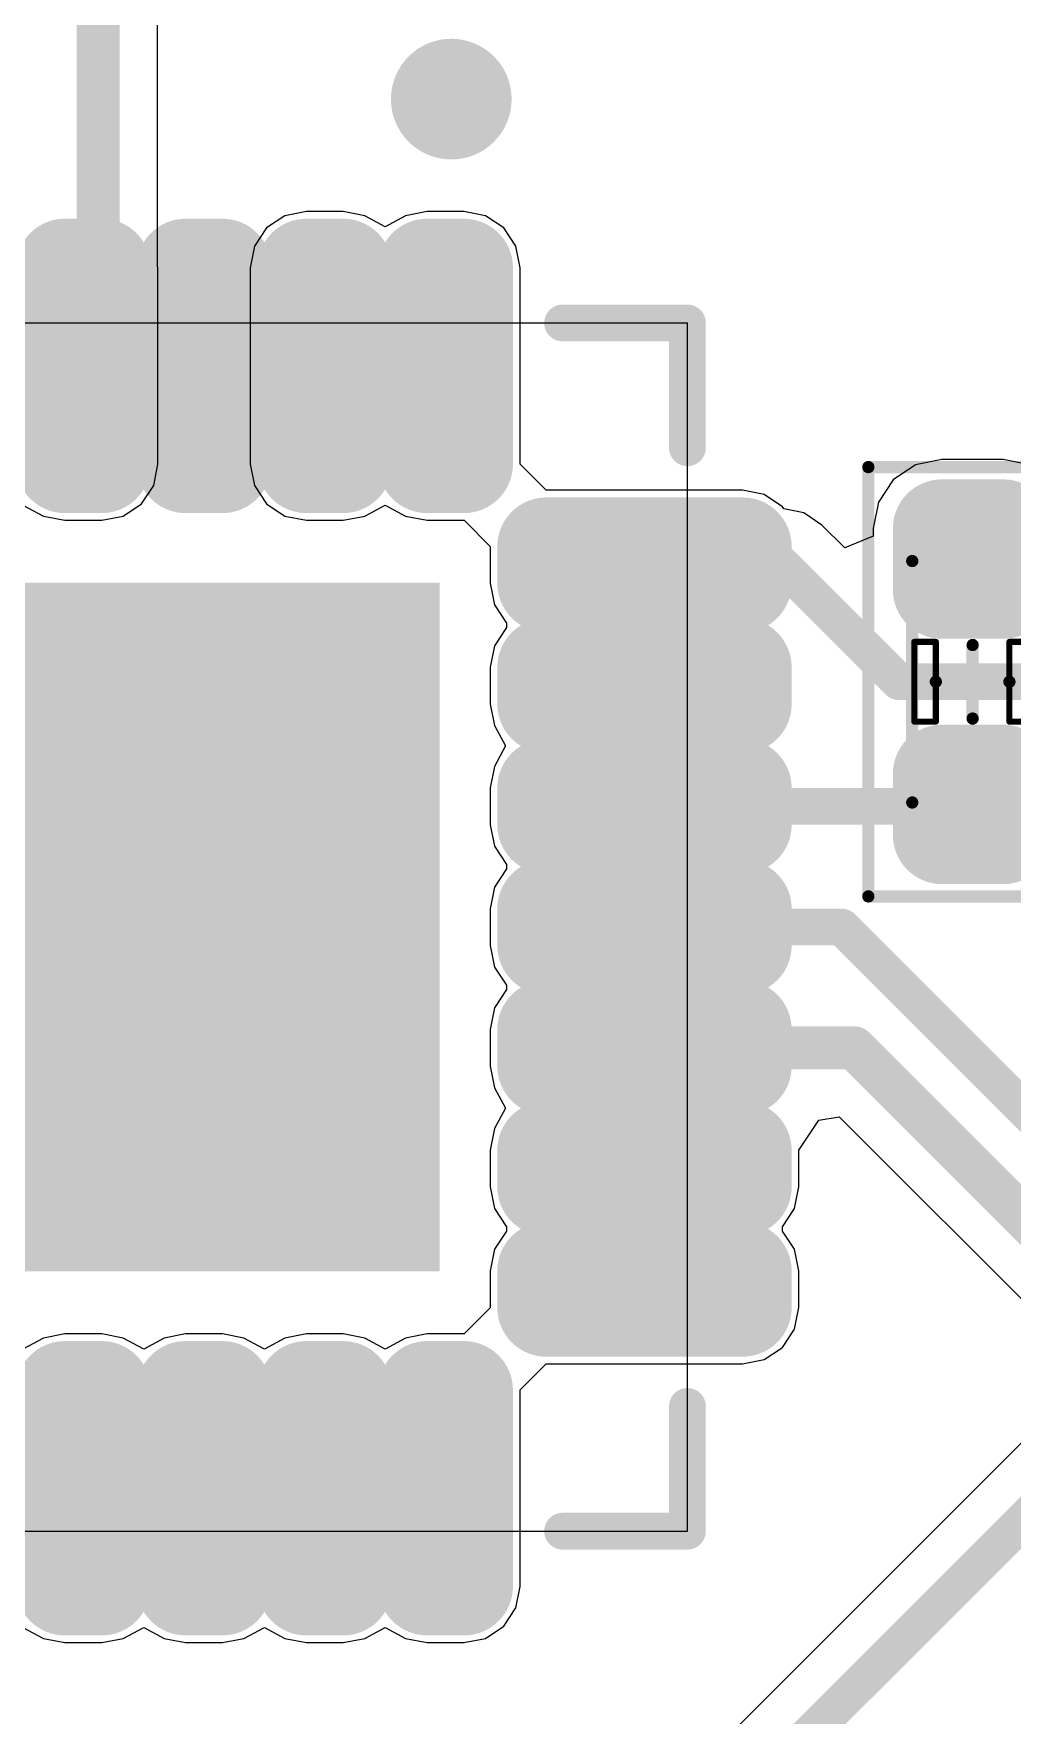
# Model space of a CAD drawing. Header units: millimetres. Extents: x -14 to 86, y -29 to 39.
# Drawn here: x 21.38 to 25.44, y 20.36 to 27.32 of the extents above; entities that cross this region are included whole.
import ezdxf

# ---------------------------------------------------------------- set-up
doc = ezdxf.new("R2010")
doc.units = ezdxf.units.MM
for name, color, linetype in [('BottomLayer', 5, 'Continuous'), ('Mechanical1', 6, 'Continuous'), ('Mechanical13', 56, 'Continuous'), ('Mechanical14', 56, 'Continuous'), ('MultiLayer', 9, 'Continuous'), ('TopLayer', 1, 'Continuous'), ('TopOverlay', 2, 'Continuous'), ('TopPaste', 8, 'Continuous'), ('TopSolder', 216, 'Continuous'), ('ViaHoleLayer', 16, 'Continuous')]:
    doc.layers.add(name, color=color, linetype=linetype)

# ---------------------------------------------------------------- blocks, each defined once
blk = doc.blocks.new('RES_0402_12')
at = {"layer": 'Mechanical13', "const_width": 0.0508}
for points in [[(0.5, 0.25), (-0.5, 0.25)], [(-0.5, -0.25), (-0.5, 0.25)], [(0.5, -0.25), (0.5, 0.25)], [(0, -0.1524), (0, 0.1524)], [(0.1525, 0.0001), (-0.1523, 0.0001)], [(0.5, -0.25), (-0.5, -0.25)]]:
    blk.add_lwpolyline(points, dxfattribs=at)
at = {"layer": 'Mechanical13', "const_width": 0.0254}
for points in [[(-0.5127, 0.25, 1), (-0.4873, 0.25, 1)], [(-0.5127, 0.25, 1), (-0.4873, 0.25, 1)], [(0.4873, 0.25, 1), (0.5127, 0.25, 1)], [(0.4873, 0.25, 1), (0.5127, 0.25, 1)], [(-0.0127, 0.1524, 1), (0.0127, 0.1524, 1)], [(-0.165, 0.0001, 1), (-0.1396, 0.0001, 1)], [(0.1398, 0.0001, 1), (0.1652, 0.0001, 1)], [(-0.0127, -0.1524, 1), (0.0127, -0.1524, 1)], [(-0.5127, -0.25, 1), (-0.4873, -0.25, 1)], [(-0.5127, -0.25, 1), (-0.4873, -0.25, 1)], [(0.4873, -0.25, 1), (0.5127, -0.25, 1)], [(0.4873, -0.25, 1), (0.5127, -0.25, 1)]]:
    blk.add_lwpolyline(points, format="xyb", close=True, dxfattribs=at)
at = {"layer": 'Mechanical14', "const_width": 0.0508}
for points in [[(0.889, 0.4318), (-0.889, 0.4318)], [(-0.889, -0.4318), (-0.889, 0.4318)], [(0.889, -0.4318), (0.889, 0.4318)], [(0.889, -0.4318), (-0.889, -0.4318)]]:
    blk.add_lwpolyline(points, dxfattribs=at)
at = {"layer": 'Mechanical14', "const_width": 0.0254}
for points in [[(-0.9017, 0.4318, 1), (-0.8763, 0.4318, 1)], [(-0.9017, 0.4318, 1), (-0.8763, 0.4318, 1)], [(0.8763, 0.4318, 1), (0.9017, 0.4318, 1)], [(0.8763, 0.4318, 1), (0.9017, 0.4318, 1)], [(-0.9017, -0.4318, 1), (-0.8763, -0.4318, 1)], [(-0.9017, -0.4318, 1), (-0.8763, -0.4318, 1)], [(0.8763, -0.4318, 1), (0.9017, -0.4318, 1)], [(0.8763, -0.4318, 1), (0.9017, -0.4318, 1)]]:
    blk.add_lwpolyline(points, format="xyb", close=True, dxfattribs=at)
at = {"layer": 'TopLayer', "const_width": 0.127}
for points in [[(-0.6985, 0.127, 1), (-0.5715, 0.127, 1)], [(-0.4445, 0.127, 1), (-0.3175, 0.127, 1)], [(0.3175, 0.127, 1), (0.4445, 0.127, 1)], [(0.5715, 0.127, 1), (0.6985, 0.127, 1)], [(-0.6985, -0.127, 1), (-0.5715, -0.127, 1)], [(-0.4445, -0.127, 1), (-0.3175, -0.127, 1)], [(0.3175, -0.127, 1), (0.4445, -0.127, 1)], [(0.5715, -0.127, 1), (0.6985, -0.127, 1)]]:
    blk.add_lwpolyline(points, format="xyb", close=True, dxfattribs=at)
at = {"layer": 'TopLayer'}
for points in [[(-0.381, -0.254), (-0.381, 0.254), (-0.635, -0.254), (-0.635, 0.254)], [(0.635, -0.254), (0.635, 0.254), (0.381, -0.254), (0.381, 0.254)], [(-0.254, -0.127), (-0.254, 0.127), (-0.762, -0.127), (-0.762, 0.127)], [(0.762, -0.127), (0.762, 0.127), (0.254, -0.127), (0.254, 0.127)]]:
    blk.add_solid(points, dxfattribs=at)
at = {"layer": 'TopOverlay'}
for p, q in [((-0.1651, 0.1524), (-0.1651, 0.2413)), ((-0.1651, 0.2413), (0.1651, 0.2413)), ((0.1651, 0.2413), (0.1651, 0.1524)), ((0.1651, 0.1524), (-0.1651, 0.1524)), ((-0.1651, -0.2413), (-0.1651, -0.1524)), ((-0.1651, -0.1524), (0.1651, -0.1524)), ((0.1651, -0.1524), (0.1651, -0.2413)), ((0.1651, -0.2413), (-0.1651, -0.2413))]:
    blk.add_line(p, q, dxfattribs=at)
at = {"layer": 'TopOverlay', "const_width": 0.0254}
for points in [[(0.1651, 0.2413), (-0.1651, 0.2413)], [(-0.1651, 0.1524), (-0.1651, 0.2413)], [(0.1651, 0.1524), (0.1651, 0.2413)], [(0.1651, 0.1524), (-0.1651, 0.1524)], [(0.1651, -0.1524), (-0.1651, -0.1524)], [(-0.1651, -0.2413), (-0.1651, -0.1524)], [(0.1651, -0.2413), (0.1651, -0.1524)], [(0.1651, -0.2413), (-0.1651, -0.2413)]]:
    blk.add_lwpolyline(points, dxfattribs=at)
at = {"layer": 'TopOverlay', "const_width": 0.0127}
for points in [[(-0.1714, 0.2413, 1), (-0.1588, 0.2413, 1)], [(-0.1714, 0.2413, 1), (-0.1588, 0.2413, 1)], [(0.1588, 0.2413, 1), (0.1714, 0.2413, 1)], [(0.1588, 0.2413, 1), (0.1714, 0.2413, 1)], [(-0.1714, 0.1524, 1), (-0.1588, 0.1524, 1)], [(-0.1714, 0.1524, 1), (-0.1588, 0.1524, 1)], [(0.1588, 0.1524, 1), (0.1714, 0.1524, 1)], [(0.1588, 0.1524, 1), (0.1714, 0.1524, 1)], [(-0.1714, -0.1524, 1), (-0.1587, -0.1524, 1)], [(-0.1714, -0.1524, 1), (-0.1587, -0.1524, 1)], [(0.1587, -0.1524, 1), (0.1714, -0.1524, 1)], [(0.1587, -0.1524, 1), (0.1714, -0.1524, 1)], [(-0.1714, -0.2413, 1), (-0.1588, -0.2413, 1)], [(-0.1714, -0.2413, 1), (-0.1588, -0.2413, 1)], [(0.1588, -0.2413, 1), (0.1714, -0.2413, 1)], [(0.1588, -0.2413, 1), (0.1714, -0.2413, 1)]]:
    blk.add_lwpolyline(points, format="xyb", close=True, dxfattribs=at)
at = {"layer": 'TopPaste', "const_width": 0.127}
for points in [[(-0.6985, 0.127, 1), (-0.5715, 0.127, 1)], [(-0.4445, 0.127, 1), (-0.3175, 0.127, 1)], [(0.3175, 0.127, 1), (0.4445, 0.127, 1)], [(0.5715, 0.127, 1), (0.6985, 0.127, 1)], [(-0.6985, -0.127, 1), (-0.5715, -0.127, 1)], [(-0.4445, -0.127, 1), (-0.3175, -0.127, 1)], [(0.3175, -0.127, 1), (0.4445, -0.127, 1)], [(0.5715, -0.127, 1), (0.6985, -0.127, 1)]]:
    blk.add_lwpolyline(points, format="xyb", close=True, dxfattribs=at)
at = {"layer": 'TopPaste'}
for points in [[(-0.381, -0.254), (-0.381, 0.254), (-0.635, -0.254), (-0.635, 0.254)], [(0.635, -0.254), (0.635, 0.254), (0.381, -0.254), (0.381, 0.254)], [(-0.254, -0.127), (-0.254, 0.127), (-0.762, -0.127), (-0.762, 0.127)], [(0.762, -0.127), (0.762, 0.127), (0.254, -0.127), (0.254, 0.127)]]:
    blk.add_solid(points, dxfattribs=at)
at = {"layer": 'TopSolder', "const_width": 0.2032}
for points in [[(-0.7366, 0.127, 1), (-0.5334, 0.127, 1)], [(-0.4826, 0.127, 1), (-0.2794, 0.127, 1)], [(0.2794, 0.127, 1), (0.4826, 0.127, 1)], [(0.5334, 0.127, 1), (0.7366, 0.127, 1)], [(-0.7366, -0.127, 1), (-0.5334, -0.127, 1)], [(-0.4826, -0.127, 1), (-0.2794, -0.127, 1)], [(0.2794, -0.127, 1), (0.4826, -0.127, 1)], [(0.5334, -0.127, 1), (0.7366, -0.127, 1)]]:
    blk.add_lwpolyline(points, format="xyb", close=True, dxfattribs=at)
at = {"layer": 'TopSolder'}
for points in [[(-0.381, -0.3302), (-0.381, 0.3302), (-0.635, -0.3302), (-0.635, 0.3302)], [(0.635, -0.3302), (0.635, 0.3302), (0.381, -0.3302), (0.381, 0.3302)], [(-0.1778, -0.127), (-0.1778, 0.127), (-0.8382, -0.127), (-0.8382, 0.127)], [(0.8382, -0.127), (0.8382, 0.127), (0.1778, -0.127), (0.1778, 0.127)]]:
    blk.add_solid(points, dxfattribs=at)
blk = doc.blocks.new('QFN_28_19')
at = {"layer": 'Mechanical1'}
for points in [[(2.5019, 2.5019), (-2.5019, 2.5019)], [(-2.5019, -2.5019), (-2.5019, 2.5019)], [(-1.3476, 2.5019), (-1.6524, 2.5019)], [(-1.3476, 2.5019), (-1.6524, 2.5019)], [(-0.8476, 2.5019), (-1.1524, 2.5019)], [(-0.8476, 2.5019), (-1.1524, 2.5019)], [(-0.3476, 2.5019), (-0.6524, 2.5019)], [(-0.3476, 2.5019), (-0.6524, 2.5019)], [(0.1524, 2.5019), (-0.1524, 2.5019)], [(0.1524, 2.5019), (-0.1524, 2.5019)], [(0.6524, 2.5019), (0.3476, 2.5019)], [(0.6524, 2.5019), (0.3476, 2.5019)], [(1.1524, 2.5019), (0.8476, 2.5019)], [(1.1524, 2.5019), (0.8476, 2.5019)], [(1.6524, 2.5019), (1.3476, 2.5019)], [(1.6524, 2.5019), (1.3476, 2.5019)], [(2.5019, -2.5019), (2.5019, 2.5019)], [(-2.5019, 1.3476), (-2.5019, 1.6524)], [(-2.5019, 1.3476), (-2.5019, 1.6524)], [(2.5019, 1.3476), (2.5019, 1.6524)], [(2.5019, 1.3476), (2.5019, 1.6524)], [(-2.5019, 0.8476), (-2.5019, 1.1524)], [(-2.5019, 0.8476), (-2.5019, 1.1524)], [(2.5019, 0.8476), (2.5019, 1.1524)], [(2.5019, 0.8476), (2.5019, 1.1524)], [(-2.5019, 0.3476), (-2.5019, 0.6524)], [(-2.5019, 0.3476), (-2.5019, 0.6524)], [(2.5019, 0.3476), (2.5019, 0.6524)], [(2.5019, 0.3476), (2.5019, 0.6524)], [(-2.5019, -0.1524), (-2.5019, 0.1524)], [(-2.5019, -0.1524), (-2.5019, 0.1524)], [(2.5019, -0.1524), (2.5019, 0.1524)], [(2.5019, -0.1524), (2.5019, 0.1524)]]:
    blk.add_lwpolyline(points, dxfattribs=at)
for points in [[(-2.5019, 2.5019, 1), (-2.5019, 2.5019, 1)], [(-2.5019, 2.5019, 1), (-2.5019, 2.5019, 1)], [(-1.6524, 2.5019, 1), (-1.6524, 2.5019, 1)], [(-1.6524, 2.5019, 1), (-1.6524, 2.5019, 1)], [(-1.3476, 2.5019, 1), (-1.3476, 2.5019, 1)], [(-1.3476, 2.5019, 1), (-1.3476, 2.5019, 1)], [(-1.1524, 2.5019, 1), (-1.1524, 2.5019, 1)], [(-1.1524, 2.5019, 1), (-1.1524, 2.5019, 1)], [(-0.8476, 2.5019, 1), (-0.8476, 2.5019, 1)], [(-0.8476, 2.5019, 1), (-0.8476, 2.5019, 1)], [(-0.6524, 2.5019, 1), (-0.6524, 2.5019, 1)], [(-0.6524, 2.5019, 1), (-0.6524, 2.5019, 1)], [(-0.3476, 2.5019, 1), (-0.3476, 2.5019, 1)], [(-0.3476, 2.5019, 1), (-0.3476, 2.5019, 1)], [(-0.1524, 2.5019, 1), (-0.1524, 2.5019, 1)], [(-0.1524, 2.5019, 1), (-0.1524, 2.5019, 1)], [(0.1524, 2.5019, 1), (0.1524, 2.5019, 1)], [(0.1524, 2.5019, 1), (0.1524, 2.5019, 1)], [(0.3476, 2.5019, 1), (0.3476, 2.5019, 1)], [(0.3476, 2.5019, 1), (0.3476, 2.5019, 1)], [(0.6524, 2.5019, 1), (0.6524, 2.5019, 1)], [(0.6524, 2.5019, 1), (0.6524, 2.5019, 1)], [(0.8476, 2.5019, 1), (0.8476, 2.5019, 1)], [(0.8476, 2.5019, 1), (0.8476, 2.5019, 1)], [(1.1524, 2.5019, 1), (1.1524, 2.5019, 1)], [(1.1524, 2.5019, 1), (1.1524, 2.5019, 1)], [(1.3476, 2.5019, 1), (1.3476, 2.5019, 1)], [(1.3476, 2.5019, 1), (1.3476, 2.5019, 1)], [(1.6524, 2.5019, 1), (1.6524, 2.5019, 1)], [(1.6524, 2.5019, 1), (1.6524, 2.5019, 1)], [(2.5019, 2.5019, 1), (2.5019, 2.5019, 1)], [(2.5019, 2.5019, 1), (2.5019, 2.5019, 1)], [(-2.5019, 1.6524, 1), (-2.5019, 1.6524, 1)], [(-2.5019, 1.6524, 1), (-2.5019, 1.6524, 1)], [(2.5019, 1.6524, 1), (2.5019, 1.6524, 1)], [(2.5019, 1.6524, 1), (2.5019, 1.6524, 1)], [(-2.5019, 1.3476, 1), (-2.5019, 1.3476, 1)], [(-2.5019, 1.3476, 1), (-2.5019, 1.3476, 1)], [(2.5019, 1.3476, 1), (2.5019, 1.3476, 1)], [(2.5019, 1.3476, 1), (2.5019, 1.3476, 1)], [(-2.5019, 1.1524, 1), (-2.5019, 1.1524, 1)], [(-2.5019, 1.1524, 1), (-2.5019, 1.1524, 1)], [(2.5019, 1.1524, 1), (2.5019, 1.1524, 1)], [(2.5019, 1.1524, 1), (2.5019, 1.1524, 1)], [(-2.5019, 0.8476, 1), (-2.5019, 0.8476, 1)], [(-2.5019, 0.8476, 1), (-2.5019, 0.8476, 1)], [(2.5019, 0.8476, 1), (2.5019, 0.8476, 1)], [(2.5019, 0.8476, 1), (2.5019, 0.8476, 1)], [(-2.5019, 0.6524, 1), (-2.5019, 0.6524, 1)], [(-2.5019, 0.6524, 1), (-2.5019, 0.6524, 1)], [(2.5019, 0.6524, 1), (2.5019, 0.6524, 1)], [(2.5019, 0.6524, 1), (2.5019, 0.6524, 1)], [(-2.5019, 0.3476, 1), (-2.5019, 0.3476, 1)], [(-2.5019, 0.3476, 1), (-2.5019, 0.3476, 1)], [(2.5019, 0.3476, 1), (2.5019, 0.3476, 1)], [(2.5019, 0.3476, 1), (2.5019, 0.3476, 1)], [(-2.5019, 0.1524, 1), (-2.5019, 0.1524, 1)], [(-2.5019, 0.1524, 1), (-2.5019, 0.1524, 1)], [(2.5019, 0.1524, 1), (2.5019, 0.1524, 1)], [(2.5019, 0.1524, 1), (2.5019, 0.1524, 1)], [(-2.5019, -0.1524, 1), (-2.5019, -0.1524, 1)], [(-2.5019, -0.1524, 1), (-2.5019, -0.1524, 1)], [(2.5019, -0.1524, 1), (2.5019, -0.1524, 1)], [(2.5019, -0.1524, 1), (2.5019, -0.1524, 1)]]:
    blk.add_lwpolyline(points, format="xyb", close=True, dxfattribs=at)
at = {"layer": 'TopLayer', "const_width": 0.0762}
for points in [[(-1.6143, 2.7305, 1), (-1.5381, 2.7305, 1)], [(-1.4619, 2.7305, 1), (-1.3857, 2.7305, 1)], [(-1.1143, 2.7305, 1), (-1.0381, 2.7305, 1)], [(-0.9619, 2.7305, 1), (-0.8857, 2.7305, 1)], [(-0.6143, 2.7305, 1), (-0.5381, 2.7305, 1)], [(-0.4619, 2.7305, 1), (-0.3857, 2.7305, 1)], [(-0.1143, 2.7305, 1), (-0.0381, 2.7305, 1)], [(0.0381, 2.7305, 1), (0.1143, 2.7305, 1)], [(0.3857, 2.7305, 1), (0.4619, 2.7305, 1)], [(0.5381, 2.7305, 1), (0.6143, 2.7305, 1)], [(0.8857, 2.7305, 1), (0.9619, 2.7305, 1)], [(1.0381, 2.7305, 1), (1.1143, 2.7305, 1)], [(1.3857, 2.7305, 1), (1.4619, 2.7305, 1)], [(1.5381, 2.7305, 1), (1.6143, 2.7305, 1)], [(-1.6143, 1.9177, 1), (-1.5381, 1.9177, 1)], [(-1.4619, 1.9177, 1), (-1.3857, 1.9177, 1)], [(-1.1143, 1.9177, 1), (-1.0381, 1.9177, 1)], [(-0.9619, 1.9177, 1), (-0.8857, 1.9177, 1)], [(-0.6143, 1.9177, 1), (-0.5381, 1.9177, 1)], [(-0.4619, 1.9177, 1), (-0.3857, 1.9177, 1)], [(-0.1143, 1.9177, 1), (-0.0381, 1.9177, 1)], [(0.0381, 1.9177, 1), (0.1143, 1.9177, 1)], [(0.3857, 1.9177, 1), (0.4619, 1.9177, 1)], [(0.5381, 1.9177, 1), (0.6143, 1.9177, 1)], [(0.8857, 1.9177, 1), (0.9619, 1.9177, 1)], [(1.0381, 1.9177, 1), (1.1143, 1.9177, 1)], [(1.3857, 1.9177, 1), (1.4619, 1.9177, 1)], [(1.5381, 1.9177, 1), (1.6143, 1.9177, 1)], [(-2.7686, 1.5762, 1), (-2.6924, 1.5762, 1)], [(-1.9558, 1.5762, 1), (-1.8796, 1.5762, 1)], [(1.8796, 1.5762, 1), (1.9558, 1.5762, 1)], [(2.6924, 1.5762, 1), (2.7686, 1.5762, 1)], [(-2.7686, 1.4238, 1), (-2.6924, 1.4238, 1)], [(-1.9558, 1.4238, 1), (-1.8796, 1.4238, 1)], [(1.8796, 1.4238, 1), (1.9558, 1.4238, 1)], [(2.6924, 1.4238, 1), (2.7686, 1.4238, 1)], [(-2.7686, 1.0762, 1), (-2.6924, 1.0762, 1)], [(-1.9558, 1.0762, 1), (-1.8796, 1.0762, 1)], [(1.8796, 1.0762, 1), (1.9558, 1.0762, 1)], [(2.6924, 1.0762, 1), (2.7686, 1.0762, 1)], [(-2.7686, 0.9238, 1), (-2.6924, 0.9238, 1)], [(-1.9558, 0.9238, 1), (-1.8796, 0.9238, 1)], [(1.8796, 0.9238, 1), (1.9558, 0.9238, 1)], [(2.6924, 0.9238, 1), (2.7686, 0.9238, 1)], [(-2.7686, 0.5762, 1), (-2.6924, 0.5762, 1)], [(-1.9558, 0.5762, 1), (-1.8796, 0.5762, 1)], [(1.8796, 0.5762, 1), (1.9558, 0.5762, 1)], [(2.6924, 0.5762, 1), (2.7686, 0.5762, 1)], [(-2.7686, 0.4238, 1), (-2.6924, 0.4238, 1)], [(-1.9558, 0.4238, 1), (-1.8796, 0.4238, 1)], [(1.8796, 0.4238, 1), (1.9558, 0.4238, 1)], [(2.6924, 0.4238, 1), (2.7686, 0.4238, 1)], [(-2.7686, 0.0762, 1), (-2.6924, 0.0762, 1)], [(-1.9558, 0.0762, 1), (-1.8796, 0.0762, 1)], [(1.8796, 0.0762, 1), (1.9558, 0.0762, 1)], [(2.6924, 0.0762, 1), (2.7686, 0.0762, 1)], [(-2.7686, -0.0762, 1), (-2.6924, -0.0762, 1)], [(-1.9558, -0.0762, 1), (-1.8796, -0.0762, 1)], [(1.8796, -0.0762, 1), (1.9558, -0.0762, 1)], [(2.6924, -0.0762, 1), (2.7686, -0.0762, 1)]]:
    blk.add_lwpolyline(points, format="xyb", close=True, dxfattribs=at)
at = {"layer": 'TopLayer'}
for points in [[(-1.4238, 2.8067), (-1.5762, 2.8067), (-1.4238, 1.8415), (-1.5762, 1.8415)], [(-0.9238, 2.8067), (-1.0762, 2.8067), (-0.9238, 1.8415), (-1.0762, 1.8415)], [(-0.4238, 2.8067), (-0.5762, 2.8067), (-0.4238, 1.8415), (-0.5762, 1.8415)], [(0.0762, 2.8067), (-0.0762, 2.8067), (0.0762, 1.8415), (-0.0762, 1.8415)], [(0.5762, 2.8067), (0.4238, 2.8067), (0.5762, 1.8415), (0.4238, 1.8415)], [(1.0762, 2.8067), (0.9238, 2.8067), (1.0762, 1.8415), (0.9238, 1.8415)], [(1.5762, 2.8067), (1.4238, 2.8067), (1.5762, 1.8415), (1.4238, 1.8415)], [(-1.3476, 2.7305), (-1.6524, 2.7305), (-1.3476, 1.9177), (-1.6524, 1.9177)], [(-0.8476, 2.7305), (-1.1524, 2.7305), (-0.8476, 1.9177), (-1.1524, 1.9177)], [(-0.3476, 2.7305), (-0.6524, 2.7305), (-0.3476, 1.9177), (-0.6524, 1.9177)], [(0.1524, 2.7305), (-0.1524, 2.7305), (0.1524, 1.9177), (-0.1524, 1.9177)], [(0.6524, 2.7305), (0.3476, 2.7305), (0.6524, 1.9177), (0.3476, 1.9177)], [(1.1524, 2.7305), (0.8476, 2.7305), (1.1524, 1.9177), (0.8476, 1.9177)], [(1.6524, 2.7305), (1.3476, 2.7305), (1.6524, 1.9177), (1.3476, 1.9177)], [(-2.7305, 1.6524), (-2.7305, 1.3476), (-1.9177, 1.6524), (-1.9177, 1.3476)], [(1.9177, 1.6524), (1.9177, 1.3476), (2.7305, 1.6524), (2.7305, 1.3476)], [(-2.8067, 1.5762), (-2.8067, 1.4238), (-1.8415, 1.5762), (-1.8415, 1.4238)], [(1.8415, 1.5762), (1.8415, 1.4238), (2.8067, 1.5762), (2.8067, 1.4238)], [(-1.35, -1.4), (1.35, -1.4), (-1.35, 1.4), (1.35, 1.4)], [(-2.7305, 1.1524), (-2.7305, 0.8476), (-1.9177, 1.1524), (-1.9177, 0.8476)], [(1.9177, 1.1524), (1.9177, 0.8476), (2.7305, 1.1524), (2.7305, 0.8476)], [(-2.8067, 1.0762), (-2.8067, 0.9238), (-1.8415, 1.0762), (-1.8415, 0.9238)], [(1.8415, 1.0762), (1.8415, 0.9238), (2.8067, 1.0762), (2.8067, 0.9238)], [(-2.7305, 0.6524), (-2.7305, 0.3476), (-1.9177, 0.6524), (-1.9177, 0.3476)], [(1.9177, 0.6524), (1.9177, 0.3476), (2.7305, 0.6524), (2.7305, 0.3476)], [(-2.8067, 0.5762), (-2.8067, 0.4238), (-1.8415, 0.5762), (-1.8415, 0.4238)], [(1.8415, 0.5762), (1.8415, 0.4238), (2.8067, 0.5762), (2.8067, 0.4238)], [(-2.7305, 0.1524), (-2.7305, -0.1524), (-1.9177, 0.1524), (-1.9177, -0.1524)], [(1.9177, 0.1524), (1.9177, -0.1524), (2.7305, 0.1524), (2.7305, -0.1524)], [(-2.8067, 0.0762), (-2.8067, -0.0762), (-1.8415, 0.0762), (-1.8415, -0.0762)], [(1.8415, 0.0762), (1.8415, -0.0762), (2.8067, 0.0762), (2.8067, -0.0762)]]:
    blk.add_solid(points, dxfattribs=at)
at = {"layer": 'TopOverlay', "const_width": 0.1524}
for points in [[(-1.9851, 2.5019), (-2.5019, 2.5019)], [(-2.5019, 1.9851), (-2.5019, 2.5019)], [(2.5019, 2.5019), (1.9851, 2.5019)], [(2.5019, 1.9851), (2.5019, 2.5019)]]:
    blk.add_lwpolyline(points, dxfattribs=at)
at = {"layer": 'TopOverlay'}
for points, const_width in [([(-2.54, 2.5019, 1), (-2.4638, 2.5019, 1)], 0.0762), ([(-2.54, 2.5019, 1), (-2.4638, 2.5019, 1)], 0.0762), ([(-2.0232, 2.5019, 1), (-1.947, 2.5019, 1)], 0.0762), ([(1.947, 2.5019, 1), (2.0232, 2.5019, 1)], 0.0762), ([(2.4638, 2.5019, 1), (2.54, 2.5019, 1)], 0.0762), ([(2.4638, 2.5019, 1), (2.54, 2.5019, 1)], 0.0762), ([(-2.54, 1.9851, 1), (-2.4638, 1.9851, 1)], 0.0762), ([(2.4638, 1.9851, 1), (2.54, 1.9851, 1)], 0.0762), ([(-3.304, 1.524, 1), (-3.554, 1.524, 1)], 0.25), ([(-3.6165, 1.524, 1), (-3.4915, 1.524, 1)], 0.125), ([(-3.3665, 1.524, 1), (-3.2415, 1.524, 1)], 0.125)]:
    blk.add_lwpolyline(points, format="xyb", close=True, dxfattribs=dict(at, const_width=const_width))
at = {"layer": 'TopPaste', "const_width": 0.0762}
for points in [[(-1.6143, 2.7305, 1), (-1.5381, 2.7305, 1)], [(-1.4619, 2.7305, 1), (-1.3857, 2.7305, 1)], [(-1.1143, 2.7305, 1), (-1.0381, 2.7305, 1)], [(-0.9619, 2.7305, 1), (-0.8857, 2.7305, 1)], [(-0.6143, 2.7305, 1), (-0.5381, 2.7305, 1)], [(-0.4619, 2.7305, 1), (-0.3857, 2.7305, 1)], [(-0.1143, 2.7305, 1), (-0.0381, 2.7305, 1)], [(0.0381, 2.7305, 1), (0.1143, 2.7305, 1)], [(0.3857, 2.7305, 1), (0.4619, 2.7305, 1)], [(0.5381, 2.7305, 1), (0.6143, 2.7305, 1)], [(0.8857, 2.7305, 1), (0.9619, 2.7305, 1)], [(1.0381, 2.7305, 1), (1.1143, 2.7305, 1)], [(1.3857, 2.7305, 1), (1.4619, 2.7305, 1)], [(1.5381, 2.7305, 1), (1.6143, 2.7305, 1)], [(-1.6143, 1.9177, 1), (-1.5381, 1.9177, 1)], [(-1.4619, 1.9177, 1), (-1.3857, 1.9177, 1)], [(-1.1143, 1.9177, 1), (-1.0381, 1.9177, 1)], [(-0.9619, 1.9177, 1), (-0.8857, 1.9177, 1)], [(-0.6143, 1.9177, 1), (-0.5381, 1.9177, 1)], [(-0.4619, 1.9177, 1), (-0.3857, 1.9177, 1)], [(-0.1143, 1.9177, 1), (-0.0381, 1.9177, 1)], [(0.0381, 1.9177, 1), (0.1143, 1.9177, 1)], [(0.3857, 1.9177, 1), (0.4619, 1.9177, 1)], [(0.5381, 1.9177, 1), (0.6143, 1.9177, 1)], [(0.8857, 1.9177, 1), (0.9619, 1.9177, 1)], [(1.0381, 1.9177, 1), (1.1143, 1.9177, 1)], [(1.3857, 1.9177, 1), (1.4619, 1.9177, 1)], [(1.5381, 1.9177, 1), (1.6143, 1.9177, 1)], [(-2.7686, 1.5762, 1), (-2.6924, 1.5762, 1)], [(-1.9558, 1.5762, 1), (-1.8796, 1.5762, 1)], [(1.8796, 1.5762, 1), (1.9558, 1.5762, 1)], [(2.6924, 1.5762, 1), (2.7686, 1.5762, 1)], [(-2.7686, 1.4238, 1), (-2.6924, 1.4238, 1)], [(-1.9558, 1.4238, 1), (-1.8796, 1.4238, 1)], [(1.8796, 1.4238, 1), (1.9558, 1.4238, 1)], [(2.6924, 1.4238, 1), (2.7686, 1.4238, 1)], [(-2.7686, 1.0762, 1), (-2.6924, 1.0762, 1)], [(-1.9558, 1.0762, 1), (-1.8796, 1.0762, 1)], [(1.8796, 1.0762, 1), (1.9558, 1.0762, 1)], [(2.6924, 1.0762, 1), (2.7686, 1.0762, 1)], [(-2.7686, 0.9238, 1), (-2.6924, 0.9238, 1)], [(-1.9558, 0.9238, 1), (-1.8796, 0.9238, 1)], [(1.8796, 0.9238, 1), (1.9558, 0.9238, 1)], [(2.6924, 0.9238, 1), (2.7686, 0.9238, 1)], [(-2.7686, 0.5762, 1), (-2.6924, 0.5762, 1)], [(-1.9558, 0.5762, 1), (-1.8796, 0.5762, 1)], [(1.8796, 0.5762, 1), (1.9558, 0.5762, 1)], [(2.6924, 0.5762, 1), (2.7686, 0.5762, 1)], [(-2.7686, 0.4238, 1), (-2.6924, 0.4238, 1)], [(-1.9558, 0.4238, 1), (-1.8796, 0.4238, 1)], [(1.8796, 0.4238, 1), (1.9558, 0.4238, 1)], [(2.6924, 0.4238, 1), (2.7686, 0.4238, 1)], [(-2.7686, 0.0762, 1), (-2.6924, 0.0762, 1)], [(-1.9558, 0.0762, 1), (-1.8796, 0.0762, 1)], [(1.8796, 0.0762, 1), (1.9558, 0.0762, 1)], [(2.6924, 0.0762, 1), (2.7686, 0.0762, 1)], [(-2.7686, -0.0762, 1), (-2.6924, -0.0762, 1)], [(-1.9558, -0.0762, 1), (-1.8796, -0.0762, 1)], [(1.8796, -0.0762, 1), (1.9558, -0.0762, 1)], [(2.6924, -0.0762, 1), (2.7686, -0.0762, 1)]]:
    blk.add_lwpolyline(points, format="xyb", close=True, dxfattribs=at)
at = {"layer": 'TopPaste'}
for points in [[(-1.4238, 2.8067), (-1.5762, 2.8067), (-1.4238, 1.8415), (-1.5762, 1.8415)], [(-0.9238, 2.8067), (-1.0762, 2.8067), (-0.9238, 1.8415), (-1.0762, 1.8415)], [(-0.4238, 2.8067), (-0.5762, 2.8067), (-0.4238, 1.8415), (-0.5762, 1.8415)], [(0.0762, 2.8067), (-0.0762, 2.8067), (0.0762, 1.8415), (-0.0762, 1.8415)], [(0.5762, 2.8067), (0.4238, 2.8067), (0.5762, 1.8415), (0.4238, 1.8415)], [(1.0762, 2.8067), (0.9238, 2.8067), (1.0762, 1.8415), (0.9238, 1.8415)], [(1.5762, 2.8067), (1.4238, 2.8067), (1.5762, 1.8415), (1.4238, 1.8415)], [(-1.3476, 2.7305), (-1.6524, 2.7305), (-1.3476, 1.9177), (-1.6524, 1.9177)], [(-0.8476, 2.7305), (-1.1524, 2.7305), (-0.8476, 1.9177), (-1.1524, 1.9177)], [(-0.3476, 2.7305), (-0.6524, 2.7305), (-0.3476, 1.9177), (-0.6524, 1.9177)], [(0.1524, 2.7305), (-0.1524, 2.7305), (0.1524, 1.9177), (-0.1524, 1.9177)], [(0.6524, 2.7305), (0.3476, 2.7305), (0.6524, 1.9177), (0.3476, 1.9177)], [(1.1524, 2.7305), (0.8476, 2.7305), (1.1524, 1.9177), (0.8476, 1.9177)], [(1.6524, 2.7305), (1.3476, 2.7305), (1.6524, 1.9177), (1.3476, 1.9177)], [(-2.7305, 1.6524), (-2.7305, 1.3476), (-1.9177, 1.6524), (-1.9177, 1.3476)], [(1.9177, 1.6524), (1.9177, 1.3476), (2.7305, 1.6524), (2.7305, 1.3476)], [(-2.8067, 1.5762), (-2.8067, 1.4238), (-1.8415, 1.5762), (-1.8415, 1.4238)], [(1.8415, 1.5762), (1.8415, 1.4238), (2.8067, 1.5762), (2.8067, 1.4238)], [(-1.35, -1.4), (1.35, -1.4), (-1.35, 1.4), (1.35, 1.4)], [(-2.7305, 1.1524), (-2.7305, 0.8476), (-1.9177, 1.1524), (-1.9177, 0.8476)], [(1.9177, 1.1524), (1.9177, 0.8476), (2.7305, 1.1524), (2.7305, 0.8476)], [(-2.8067, 1.0762), (-2.8067, 0.9238), (-1.8415, 1.0762), (-1.8415, 0.9238)], [(1.8415, 1.0762), (1.8415, 0.9238), (2.8067, 1.0762), (2.8067, 0.9238)], [(-2.7305, 0.6524), (-2.7305, 0.3476), (-1.9177, 0.6524), (-1.9177, 0.3476)], [(1.9177, 0.6524), (1.9177, 0.3476), (2.7305, 0.6524), (2.7305, 0.3476)], [(-2.8067, 0.5762), (-2.8067, 0.4238), (-1.8415, 0.5762), (-1.8415, 0.4238)], [(1.8415, 0.5762), (1.8415, 0.4238), (2.8067, 0.5762), (2.8067, 0.4238)], [(-2.7305, 0.1524), (-2.7305, -0.1524), (-1.9177, 0.1524), (-1.9177, -0.1524)], [(1.9177, 0.1524), (1.9177, -0.1524), (2.7305, 0.1524), (2.7305, -0.1524)], [(-2.8067, 0.0762), (-2.8067, -0.0762), (-1.8415, 0.0762), (-1.8415, -0.0762)], [(1.8415, 0.0762), (1.8415, -0.0762), (2.8067, 0.0762), (2.8067, -0.0762)]]:
    blk.add_solid(points, dxfattribs=at)
at = {"layer": 'TopSolder', "const_width": 0.2032}
for points in [[(-1.6778, 2.7305, 1), (-1.4746, 2.7305, 1)], [(-1.5254, 2.7305, 1), (-1.3222, 2.7305, 1)], [(-1.1778, 2.7305, 1), (-0.9746, 2.7305, 1)], [(-1.0254, 2.7305, 1), (-0.8222, 2.7305, 1)], [(-0.6778, 2.7305, 1), (-0.4746, 2.7305, 1)], [(-0.5254, 2.7305, 1), (-0.3222, 2.7305, 1)], [(-0.1778, 2.7305, 1), (0.0254, 2.7305, 1)], [(-0.0254, 2.7305, 1), (0.1778, 2.7305, 1)], [(0.3222, 2.7305, 1), (0.5254, 2.7305, 1)], [(0.4746, 2.7305, 1), (0.6778, 2.7305, 1)], [(0.8222, 2.7305, 1), (1.0254, 2.7305, 1)], [(0.9746, 2.7305, 1), (1.1778, 2.7305, 1)], [(1.3222, 2.7305, 1), (1.5254, 2.7305, 1)], [(1.4746, 2.7305, 1), (1.6778, 2.7305, 1)], [(-1.6778, 1.9177, 1), (-1.4746, 1.9177, 1)], [(-1.5254, 1.9177, 1), (-1.3222, 1.9177, 1)], [(-1.1778, 1.9177, 1), (-0.9746, 1.9177, 1)], [(-1.0254, 1.9177, 1), (-0.8222, 1.9177, 1)], [(-0.6778, 1.9177, 1), (-0.4746, 1.9177, 1)], [(-0.5254, 1.9177, 1), (-0.3222, 1.9177, 1)], [(-0.1778, 1.9177, 1), (0.0254, 1.9177, 1)], [(-0.0254, 1.9177, 1), (0.1778, 1.9177, 1)], [(0.3222, 1.9177, 1), (0.5254, 1.9177, 1)], [(0.4746, 1.9177, 1), (0.6778, 1.9177, 1)], [(0.8222, 1.9177, 1), (1.0254, 1.9177, 1)], [(0.9746, 1.9177, 1), (1.1778, 1.9177, 1)], [(1.3222, 1.9177, 1), (1.5254, 1.9177, 1)], [(1.4746, 1.9177, 1), (1.6778, 1.9177, 1)], [(-2.8321, 1.5762, 1), (-2.6289, 1.5762, 1)], [(-2.0193, 1.5762, 1), (-1.8161, 1.5762, 1)], [(1.8161, 1.5762, 1), (2.0193, 1.5762, 1)], [(2.6289, 1.5762, 1), (2.8321, 1.5762, 1)], [(-2.8321, 1.4238, 1), (-2.6289, 1.4238, 1)], [(-2.0193, 1.4238, 1), (-1.8161, 1.4238, 1)], [(1.8161, 1.4238, 1), (2.0193, 1.4238, 1)], [(2.6289, 1.4238, 1), (2.8321, 1.4238, 1)], [(-2.8321, 1.0762, 1), (-2.6289, 1.0762, 1)], [(-2.0193, 1.0762, 1), (-1.8161, 1.0762, 1)], [(1.8161, 1.0762, 1), (2.0193, 1.0762, 1)], [(2.6289, 1.0762, 1), (2.8321, 1.0762, 1)], [(-2.8321, 0.9238, 1), (-2.6289, 0.9238, 1)], [(-2.0193, 0.9238, 1), (-1.8161, 0.9238, 1)], [(1.8161, 0.9238, 1), (2.0193, 0.9238, 1)], [(2.6289, 0.9238, 1), (2.8321, 0.9238, 1)], [(-2.8321, 0.5762, 1), (-2.6289, 0.5762, 1)], [(-2.0193, 0.5762, 1), (-1.8161, 0.5762, 1)], [(1.8161, 0.5762, 1), (2.0193, 0.5762, 1)], [(2.6289, 0.5762, 1), (2.8321, 0.5762, 1)], [(-2.8321, 0.4238, 1), (-2.6289, 0.4238, 1)], [(-2.0193, 0.4238, 1), (-1.8161, 0.4238, 1)], [(1.8161, 0.4238, 1), (2.0193, 0.4238, 1)], [(2.6289, 0.4238, 1), (2.8321, 0.4238, 1)], [(-2.8321, 0.0762, 1), (-2.6289, 0.0762, 1)], [(-2.0193, 0.0762, 1), (-1.8161, 0.0762, 1)], [(1.8161, 0.0762, 1), (2.0193, 0.0762, 1)], [(2.6289, 0.0762, 1), (2.8321, 0.0762, 1)], [(-2.8321, -0.0762, 1), (-2.6289, -0.0762, 1)], [(-2.0193, -0.0762, 1), (-1.8161, -0.0762, 1)], [(1.8161, -0.0762, 1), (2.0193, -0.0762, 1)], [(2.6289, -0.0762, 1), (2.8321, -0.0762, 1)]]:
    blk.add_lwpolyline(points, format="xyb", close=True, dxfattribs=at)
at = {"layer": 'TopSolder'}
for points in [[(-1.4238, 2.9337), (-1.5762, 2.9337), (-1.4238, 1.7145), (-1.5762, 1.7145)], [(-0.9238, 2.9337), (-1.0762, 2.9337), (-0.9238, 1.7145), (-1.0762, 1.7145)], [(-0.4238, 2.9337), (-0.5762, 2.9337), (-0.4238, 1.7145), (-0.5762, 1.7145)], [(0.0762, 2.9337), (-0.0762, 2.9337), (0.0762, 1.7145), (-0.0762, 1.7145)], [(0.5762, 2.9337), (0.4238, 2.9337), (0.5762, 1.7145), (0.4238, 1.7145)], [(1.0762, 2.9337), (0.9238, 2.9337), (1.0762, 1.7145), (0.9238, 1.7145)], [(1.5762, 2.9337), (1.4238, 2.9337), (1.5762, 1.7145), (1.4238, 1.7145)], [(-1.2206, 2.7305), (-1.7794, 2.7305), (-1.2206, 1.9177), (-1.7794, 1.9177)], [(-0.7206, 2.7305), (-1.2794, 2.7305), (-0.7206, 1.9177), (-1.2794, 1.9177)], [(-0.2206, 2.7305), (-0.7794, 2.7305), (-0.2206, 1.9177), (-0.7794, 1.9177)], [(0.2794, 2.7305), (-0.2794, 2.7305), (0.2794, 1.9177), (-0.2794, 1.9177)], [(0.7794, 2.7305), (0.2206, 2.7305), (0.7794, 1.9177), (0.2206, 1.9177)], [(1.2794, 2.7305), (0.7206, 2.7305), (1.2794, 1.9177), (0.7206, 1.9177)], [(1.7794, 2.7305), (1.2206, 2.7305), (1.7794, 1.9177), (1.2206, 1.9177)], [(-2.7305, 1.7794), (-2.7305, 1.2206), (-1.9177, 1.7794), (-1.9177, 1.2206)], [(1.9177, 1.7794), (1.9177, 1.2206), (2.7305, 1.7794), (2.7305, 1.2206)], [(-2.9337, 1.5762), (-2.9337, 1.4238), (-1.7145, 1.5762), (-1.7145, 1.4238)], [(1.7145, 1.5762), (1.7145, 1.4238), (2.9337, 1.5762), (2.9337, 1.4238)], [(-1.4262, -1.4762), (1.4262, -1.4762), (-1.4262, 1.4762), (1.4262, 1.4762)], [(-2.7305, 1.2794), (-2.7305, 0.7206), (-1.9177, 1.2794), (-1.9177, 0.7206)], [(1.9177, 1.2794), (1.9177, 0.7206), (2.7305, 1.2794), (2.7305, 0.7206)], [(-2.9337, 1.0762), (-2.9337, 0.9238), (-1.7145, 1.0762), (-1.7145, 0.9238)], [(1.7145, 1.0762), (1.7145, 0.9238), (2.9337, 1.0762), (2.9337, 0.9238)], [(-2.7305, 0.7794), (-2.7305, 0.2206), (-1.9177, 0.7794), (-1.9177, 0.2206)], [(1.9177, 0.7794), (1.9177, 0.2206), (2.7305, 0.7794), (2.7305, 0.2206)], [(-2.9337, 0.5762), (-2.9337, 0.4238), (-1.7145, 0.5762), (-1.7145, 0.4238)], [(1.7145, 0.5762), (1.7145, 0.4238), (2.9337, 0.5762), (2.9337, 0.4238)], [(-2.7305, 0.2794), (-2.7305, -0.2794), (-1.9177, 0.2794), (-1.9177, -0.2794)], [(1.9177, 0.2794), (1.9177, -0.2794), (2.7305, 0.2794), (2.7305, -0.2794)], [(-2.9337, 0.0762), (-2.9337, -0.0762), (-1.7145, 0.0762), (-1.7145, -0.0762)], [(1.7145, 0.0762), (1.7145, -0.0762), (2.9337, 0.0762), (2.9337, -0.0762)]]:
    blk.add_solid(points, dxfattribs=at)

msp = doc.modelspace()

# ---------------------------------------------------------------- linework, layer by layer
at = {"layer": 'BottomLayer'}
msp.add_line((28.3017, 24.3133), (18.1915, 14.2031), dxfattribs=at)
at = {"layer": 'BottomLayer', "const_width": 0.1524}
msp.add_lwpolyline([(18.288, 13.97), (28.702, 24.384)], dxfattribs=at)
at = {"layer": 'BottomLayer', "const_width": 0.254}
for points in [[(21.979, 24.1681, 1), (22.233, 24.1681, 1)], [(21.979, 23.1521, 1), (22.233, 23.1521, 1)]]:
    msp.add_lwpolyline(points, format="xyb", close=True, dxfattribs=at)
at = {"layer": 'MultiLayer', "const_width": 0.254}
for points in [[(21.979, 24.1681, 1), (22.233, 24.1681, 1)], [(21.979, 23.1521, 1), (22.233, 23.1521, 1)]]:
    msp.add_lwpolyline(points, format="xyb", close=True, dxfattribs=at)
at = {"layer": 'TopLayer'}
for p, q in [((21.8979, 26.3593), (21.8979, 29.1828)), ((22.4246, 26.5678), (22.349, 26.5173)), ((22.5138, 26.5856), (22.4246, 26.5678)), ((22.6662, 26.5856), (22.5138, 26.5856)), ((22.7554, 26.5678), (22.6662, 26.5856)), ((22.84, 26.5222), (22.7554, 26.5678)), ((22.9246, 26.5678), (22.84, 26.5222)), ((23.0138, 26.5856), (22.9246, 26.5678)), ((23.1662, 26.5856), (23.0138, 26.5856)), ((23.2554, 26.5678), (23.1662, 26.5856)), ((23.331, 26.5173), (23.2554, 26.5678)), ((22.349, 26.5173), (22.2985, 26.4417)), ((23.3815, 26.4417), (23.331, 26.5173)), ((22.2985, 26.4417), (22.2807, 26.3525)), ((23.3993, 26.3525), (23.3815, 26.4417)), ((21.8993, 26.3525), (21.8979, 26.3593)), ((21.8993, 25.5397), (21.8993, 26.3525)), ((22.2807, 26.3525), (22.2807, 25.5397)), ((23.3993, 25.5397), (23.3993, 26.3525)), ((21.8815, 25.4505), (21.8993, 25.5397)), ((22.2807, 25.5397), (22.2985, 25.4505)), ((23.3992, 25.5392), (23.3993, 25.5397)), ((23.5072, 25.4312), (23.3992, 25.5392)), ((25.037, 25.5362), (24.9446, 25.4744)), ((25.146, 25.5579), (25.037, 25.5362)), ((25.4, 25.5579), (25.146, 25.5579)), ((25.509, 25.5362), (25.4, 25.5579)), ((21.831, 25.3749), (21.8815, 25.4505)), ((22.2985, 25.4505), (22.349, 25.3749)), ((23.5077, 25.4313), (23.5072, 25.4312)), ((24.3205, 25.4313), (23.5077, 25.4313)), ((24.4097, 25.4135), (24.3205, 25.4313)), ((24.9446, 25.4744), (24.8828, 25.382)), ((21.34, 25.37), (21.4246, 25.3244)), ((21.7554, 25.3244), (21.831, 25.3749)), ((22.349, 25.3749), (22.4246, 25.3244)), ((22.7554, 25.3244), (22.84, 25.37)), ((22.84, 25.37), (22.9246, 25.3244)), ((24.4853, 25.363), (24.4097, 25.4135)), ((24.4916, 25.3536), (24.4853, 25.363)), ((24.5734, 25.3373), (24.4916, 25.3536)), ((24.8828, 25.382), (24.8611, 25.273)), ((21.4246, 25.3244), (21.5138, 25.3066)), ((21.5138, 25.3066), (21.6662, 25.3066)), ((21.6662, 25.3066), (21.7554, 25.3244)), ((22.4246, 25.3244), (22.5138, 25.3066)), ((22.5138, 25.3066), (22.6662, 25.3066)), ((22.6662, 25.3066), (22.7554, 25.3244)), ((22.9246, 25.3244), (23.0138, 25.3066)), ((23.0138, 25.3066), (23.1662, 25.3066)), ((23.1662, 25.3066), (23.1667, 25.3067)), ((23.1667, 25.3067), (23.2747, 25.1987)), ((24.649, 25.2868), (24.5734, 25.3373)), ((24.7438, 25.192), (24.649, 25.2868)), ((24.8611, 25.2406), (24.7438, 25.192)), ((24.8611, 25.273), (24.8611, 25.2406)), ((23.2747, 25.1987), (23.2746, 25.1982)), ((23.2746, 25.1982), (23.2746, 25.0458)), ((23.2746, 25.0458), (23.2924, 24.9566)), ((23.2924, 24.9566), (23.3429, 24.881)), ((23.3429, 24.881), (23.3429, 24.863)), ((23.3429, 24.863), (23.2924, 24.7874)), ((23.2924, 24.7874), (23.2746, 24.6982)), ((23.2746, 24.6982), (23.2746, 24.5458)), ((23.2746, 24.5458), (23.2924, 24.4566)), ((23.2924, 24.4566), (23.338, 24.372)), ((23.338, 24.372), (23.2924, 24.2874)), ((23.2924, 24.2874), (23.2746, 24.1982)), ((23.2746, 24.1982), (23.2746, 24.0458)), ((23.2746, 24.0458), (23.2924, 23.9566)), ((23.2924, 23.9566), (23.3429, 23.881)), ((23.3429, 23.863), (23.2924, 23.7874)), ((23.3429, 23.881), (23.3429, 23.863)), ((23.2924, 23.7874), (23.2746, 23.6982)), ((23.2746, 23.6982), (23.2746, 23.5458)), ((23.2746, 23.5458), (23.2924, 23.4566)), ((23.2924, 23.4566), (23.3429, 23.381)), ((23.3429, 23.363), (23.2924, 23.2874)), ((23.3429, 23.381), (23.3429, 23.363)), ((23.2924, 23.2874), (23.2746, 23.1982)), ((23.2746, 23.1982), (23.2746, 23.0458)), ((23.2746, 23.0458), (23.2924, 22.9566)), ((23.2924, 22.9566), (23.338, 22.872)), ((23.338, 22.872), (23.2924, 22.7874)), ((23.2924, 22.7874), (23.2746, 22.6982)), ((24.5536, 22.6982), (24.636, 22.8217)), ((24.636, 22.8217), (24.7198, 22.8367)), ((24.7198, 22.8367), (27.0929, 20.4635)), ((23.2746, 22.6982), (23.2746, 22.5458)), ((24.5536, 22.5458), (24.5536, 22.6982)), ((23.2746, 22.5458), (23.2924, 22.4566)), ((24.5358, 22.4566), (24.5536, 22.5458)), ((23.2924, 22.4566), (23.3429, 22.381)), ((24.4853, 22.381), (24.5358, 22.4566)), ((23.3429, 22.363), (23.2924, 22.2874)), ((23.3429, 22.381), (23.3429, 22.363)), ((24.4853, 22.363), (24.4853, 22.381)), ((24.5358, 22.2874), (24.4853, 22.363)), ((23.2924, 22.2874), (23.2746, 22.1982)), ((24.5536, 22.1982), (24.5358, 22.2874)), ((23.2746, 22.1982), (23.2746, 22.0458)), ((24.5536, 22.0458), (24.5536, 22.1982)), ((23.2747, 22.0453), (23.1667, 21.9373)), ((23.2746, 22.0458), (23.2747, 22.0453)), ((24.5358, 21.9566), (24.5536, 22.0458)), ((24.4853, 21.881), (24.5358, 21.9566)), ((21.4246, 21.9196), (21.34, 21.874)), ((21.5138, 21.9374), (21.4246, 21.9196)), ((21.6662, 21.9374), (21.5138, 21.9374)), ((21.7554, 21.9196), (21.6662, 21.9374)), ((21.84, 21.874), (21.7554, 21.9196)), ((21.9246, 21.9196), (21.84, 21.874)), ((22.0138, 21.9374), (21.9246, 21.9196)), ((22.1662, 21.9374), (22.0138, 21.9374)), ((22.2554, 21.9196), (22.1662, 21.9374)), ((22.34, 21.874), (22.2554, 21.9196)), ((22.4246, 21.9196), (22.34, 21.874)), ((22.5138, 21.9374), (22.4246, 21.9196)), ((22.6662, 21.9374), (22.5138, 21.9374)), ((22.7554, 21.9196), (22.6662, 21.9374)), ((22.84, 21.874), (22.7554, 21.9196)), ((22.9246, 21.9196), (22.84, 21.874)), ((23.0138, 21.9374), (22.9246, 21.9196)), ((23.1662, 21.9374), (23.0138, 21.9374)), ((23.1667, 21.9373), (23.1662, 21.9374)), ((24.4097, 21.8305), (24.4853, 21.881)), ((23.3992, 21.7048), (23.5072, 21.8128)), ((23.5072, 21.8128), (23.5077, 21.8127)), ((23.5077, 21.8127), (24.3205, 21.8127)), ((24.3205, 21.8127), (24.4097, 21.8305)), ((23.3993, 21.7043), (23.3992, 21.7048)), ((23.3993, 20.8915), (23.3993, 21.7043)), ((23.3815, 20.8023), (23.3993, 20.8915)), ((23.331, 20.7267), (23.3815, 20.8023)), ((21.34, 20.7218), (21.4246, 20.6762)), ((21.7554, 20.6762), (21.84, 20.7218)), ((21.84, 20.7218), (21.9246, 20.6762)), ((22.2554, 20.6762), (22.34, 20.7218)), ((22.34, 20.7218), (22.4246, 20.6762)), ((22.7554, 20.6762), (22.84, 20.7218)), ((22.84, 20.7218), (22.9246, 20.6762)), ((23.2554, 20.6762), (23.331, 20.7267)), ((21.4246, 20.6762), (21.5138, 20.6584)), ((21.5138, 20.6584), (21.6662, 20.6584)), ((21.6662, 20.6584), (21.7554, 20.6762)), ((21.9246, 20.6762), (22.0138, 20.6584)), ((22.0138, 20.6584), (22.1662, 20.6584)), ((22.1662, 20.6584), (22.2554, 20.6762)), ((22.4246, 20.6762), (22.5138, 20.6584)), ((22.5138, 20.6584), (22.6662, 20.6584)), ((22.6662, 20.6584), (22.7554, 20.6762)), ((22.9246, 20.6762), (23.0138, 20.6584)), ((23.0138, 20.6584), (23.1662, 20.6584)), ((23.1662, 20.6584), (23.2554, 20.6762))]:
    msp.add_line(p, q, dxfattribs=at)
for points, const_width in [([(21.6519, 26.008), (21.6519, 30.373)], 0.1778), ([(21.59, 25.9461), (21.6519, 26.008)], 0.1778), ([(25.273, 25.146), (25.7556, 25.146)], 0.1524), ([(23.7871, 25.122), (24.4842, 25.122)], 0.1524), ([(24.4842, 25.122), (24.9682, 24.638)], 0.1524), ([(24.9682, 24.638), (25.8064, 24.638)], 0.1524), ([(23.7871, 24.122), (25.265, 24.122)], 0.1524), ([(23.9141, 23.622), (24.7314, 23.622)], 0.1524), ([(24.7314, 23.622), (27.3984, 20.955)], 0.1524), ([(23.9141, 23.122), (24.7824, 23.122)], 0.1778), ([(24.7824, 23.122), (27.2669, 20.6375)], 0.1778)]:
    msp.add_lwpolyline(points, dxfattribs=dict(at, const_width=const_width))
for points, const_width in [([(21.6075, 26.008, 1), (21.6964, 26.008, 1)], 0.0889), ([(21.6075, 26.008, 1), (21.6964, 26.008, 1)], 0.0889), ([(21.5455, 25.9461, 1), (21.6345, 25.9461, 1)], 0.0889), ([(25.2349, 25.146, 1), (25.3111, 25.146, 1)], 0.0762), ([(23.749, 25.122, 1), (23.8252, 25.122, 1)], 0.0762), ([(24.4461, 25.122, 1), (24.5223, 25.122, 1)], 0.0762), ([(24.4461, 25.122, 1), (24.5223, 25.122, 1)], 0.0762), ([(24.9301, 24.638, 1), (25.0063, 24.638, 1)], 0.0762), ([(24.9301, 24.638, 1), (25.0063, 24.638, 1)], 0.0762), ([(21.979, 24.1681, 1), (22.233, 24.1681, 1)], 0.254), ([(23.749, 24.122, 1), (23.8252, 24.122, 1)], 0.0762), ([(25.2269, 24.122, 1), (25.3031, 24.122, 1)], 0.0762), ([(23.876, 23.622, 1), (23.9522, 23.622, 1)], 0.0762), ([(24.6933, 23.622, 1), (24.7695, 23.622, 1)], 0.0762), ([(24.6933, 23.622, 1), (24.7695, 23.622, 1)], 0.0762), ([(21.979, 23.1521, 1), (22.233, 23.1521, 1)], 0.254), ([(23.8697, 23.122, 1), (23.9585, 23.122, 1)], 0.0889), ([(24.7379, 23.122, 1), (24.8268, 23.122, 1)], 0.0889), ([(24.7379, 23.122, 1), (24.8268, 23.122, 1)], 0.0889)]:
    msp.add_lwpolyline(points, format="xyb", close=True, dxfattribs=dict(at, const_width=const_width))
at = {"layer": 'ViaHoleLayer', "const_width": 0.127}
for points in [[(22.0425, 24.1681, 1), (22.1695, 24.1681, 1)], [(22.0425, 23.1521, 1), (22.1695, 23.1521, 1)]]:
    msp.add_lwpolyline(points, format="xyb", close=True, dxfattribs=at)

# ---------------------------------------------------------------- block references
at = {"rotation": 270}
for name, p in [('QFN_28_19', (21.59, 23.622)), ('RES_0402_12', (25.273, 24.638))]:
    msp.add_blockref(name, p, dxfattribs=at)

doc.saveas('drawing.dxf')
